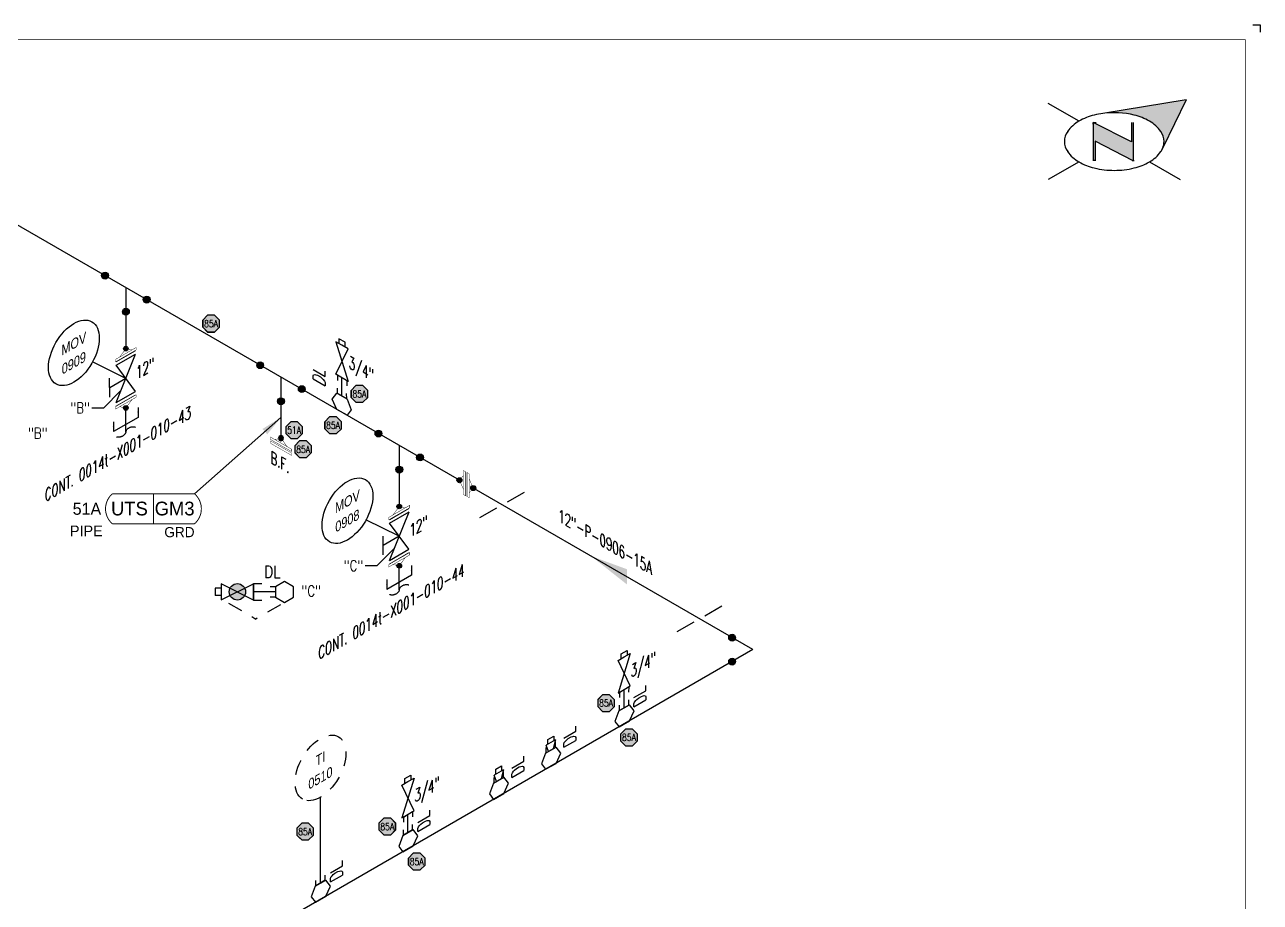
# Model space of a CAD drawing. Header units: inches. Extents: x 0 to 17.2, y 0 to 11.2.
# Drawn here: x 6.93 to 17.25, y 3.92 to 11.25 of the extents above; entities that cross this region are included whole.
import ezdxf
from ezdxf.enums import TextEntityAlignment as Align

# ---------------------------------------------------------------- set-up
doc = ezdxf.new("R2010")
doc.units = ezdxf.units.IN
doc.header["$MEASUREMENT"] = 0
doc.linetypes.add('HIDDEN2', pattern=[0.1875, 0.125, -0.0625])
for name, color, linetype in [('3', 1, 'Continuous'), ('BORDER', 3, 'Continuous'), ('COMP', 1, 'Continuous'), ('Continuation', 7, 'Continuous'), ('DL', 20, 'Continuous'), ('FITTINGS', 4, 'Continuous'), ('FLOW', 1, 'Continuous'), ('PART_PCML', 7, 'Continuous'), ('PART_SelectedCML_UT', 132, 'Continuous'), ('PIPE-ANNO', 150, 'HIDDEN2'), ('TEXT', 7, 'Continuous'), ('UNAS.PIPE', 251, 'Continuous'), ('WELD POINTS', 41, 'Continuous'), ('Welds', 7, 'Continuous')]:
    doc.layers.add(name, color=color, linetype=linetype)
doc.layers.add('PIPE', color=7, linetype='Continuous', lineweight=30)
doc.styles.add('CMLPAS', font='')
doc.styles.add('ISO00', font='romand.shx', dxfattribs={"width": 0.85, "height": 0.05})
doc.styles.add('ISO30', font='simplex.shx', dxfattribs={"width": 0.85, "oblique": 30, "height": 0.075})
doc.styles.add('PART_Standard', font='romans', dxfattribs={"width": 0.8, "height": 0.09})
doc.styles.add('Richmond', font='arial.ttf')
doc.styles.add('SIMPLEX', font='ROMANS')
doc.styles.get("Standard").update_dxf_attribs({"font": 'arial.ttf'})
doc.styles.get('CMLPAS').set_extended_font_data('Cordia New')
doc.dimstyles.new('Richmond', dxfattribs={"dimtxt": 0.18, "dimasz": 0.18, "dimexe": 0.18, "dimexo": 0.0625, "dimgap": 0.09, "dimtad": 0, "dimtih": 1, "dimtoh": 1, "dimdec": 4, "dimzin": 0, "dimdsep": 46, "dimtxsty": 'Richmond', "dimcen": 0.09, "dimadec": 0, "dimazin": 0, "dimtfac": 1, "dimtdec": 4, "dimtofl": 0, "dimtmove": 0, "dimatfit": 3, "dimfxl": 1, "dimtolj": 1, "dimtzin": 0, "dimarcsym": 0})
doc.dimstyles.get("Standard").update_dxf_attribs({"dimtxt": 0.18, "dimasz": 0.18, "dimexe": 0.18, "dimexo": 0.0625, "dimgap": 0.09, "dimtad": 0, "dimtih": 1, "dimtoh": 1, "dimdec": 4, "dimzin": 0, "dimdsep": 46, "dimtxsty": 'Standard', "dimcen": 0.09, "dimadec": 0, "dimazin": 0, "dimtfac": 1, "dimtdec": 4, "dimtofl": 0, "dimtmove": 0, "dimatfit": 3, "dimfxl": 1, "dimtolj": 1, "dimtzin": 0, "dimarcsym": 0})

# ---------------------------------------------------------------- blocks, each defined once
blk = doc.blocks.new('north2')
at = {"layer": 'BORDER'}
for points in [[(-0.706, -0.767, -0.156851), (-0.679, -0.851, -0.095667), (-0.689, -0.905), (-0.495, -0.504), (-1.19, -0.617, -0.092194), (-0.928, -0.631, -0.072341), (-0.801, -0.681, -0.106617)], [(-0.938, -1.011), (-0.936, -1.009), (-0.936, -0.691), (-0.952, -0.691), (-0.952, -0.853), (-1.27, -0.691), (-1.27, -0.707), (-1.27, -1.012), (-1.254, -1.012), (-1.254, -0.849)]]:
    blk.add_hatch(color=7, dxfattribs=at).paths.add_polyline_path(points)
at = {"layer": 'BORDER', "color": 7}
for p, q in [((-0.495, -0.504), (-1.19, -0.617)), ((-0.495, -0.504), (-0.689, -0.905)), ((-1.389, -0.681), (-1.646, -0.533)), ((-1.27, -0.691), (-1.27, -1.012)), ((-0.952, -0.853), (-1.27, -0.691)), ((-1.27, -0.707), (-1.27, -0.691)), ((-1.262, -0.691), (-1.246, -0.691)), ((-0.952, -0.691), (-0.952, -0.853)), ((-0.936, -0.691), (-0.936, -1.012)), ((-0.936, -1.012), (-1.254, -0.849)), ((-1.254, -0.849), (-1.254, -1.012)), ((-1.389, -1.021), (-1.646, -1.169)), ((-1.26, -1.011), (-1.262, -1.009)), ((-0.928, -1.012), (-0.944, -1.012)), ((-0.801, -1.021), (-0.544, -1.169))]:
    blk.add_line(p, q, dxfattribs=at)
for centre, radius, start, end in [((-1.095, -1.329), 0.719, 97.6203, 103.4495), ((-1.095, -1.329), 0.719, 76.5505, 97.6203), ((-1.238, -0.944), 0.304, 120, 144.3429), ((-1.152, -1.093), 0.476, 103.4495, 120), ((-1.039, -1.093), 0.476, 60, 76.5505), ((-0.953, -0.944), 0.304, 35.6571, 60), ((-1.367, -0.851), 0.144, 144.3429, 180), ((-0.823, -0.851), 0.144, 360, 35.6571), ((-1.367, -0.851), 0.144, 180, 215.6571), ((-0.823, -0.851), 0.144, 324.3429, 337.5547), ((-0.823, -0.851), 0.144, 337.5796, 360), ((-1.238, -0.758), 0.304, 215.6571, 240), ((-1.152, -0.609), 0.476, 240, 256.5505), ((-1.039, -0.609), 0.476, 283.4495, 300), ((-0.953, -0.758), 0.304, 300, 324.3429), ((-1.095, -0.373), 0.719, 256.5505, 270), ((-1.095, -0.373), 0.719, 270, 283.4495)]:
    blk.add_arc(centre, radius, start, end, dxfattribs=at)
blk = doc.blocks.new('A$C6804a2e5')
blk.add_blockref('north2', (0, 0))
blk = doc.blocks.new('A$C860dd1f6')
at = {"layer": 'PIPE'}
blk.add_blockref('A$C6804a2e5', (0, 0), dxfattribs=at)
blk = doc.blocks.new('Border')
at = {"layer": 'BORDER', "const_width": 0.005}
blk.add_lwpolyline([(0.25, 0.25), (17.25, 0.25), (17.25, 11.25), (0.25, 11.25)], close=True, dxfattribs=at)
blk = doc.blocks.new('2_WELD_SINGLE_00')
at = {"linetype": 'ByBlock', "lineweight": -2}
h = blk.add_hatch(color=0, dxfattribs=at)
edge = h.paths.add_edge_path()
edge.add_arc((0, 0), 0.0286, 0, 360)
at = {"color": 0, "linetype": 'ByBlock', "lineweight": -2}
blk.add_circle((0, 0), 0.0286, dxfattribs=at)
blk = doc.blocks.new('*U119')
at = {"layer": 'WELD POINTS'}
for p, rotation in [((-0.174, 0.1), 60.00000000000003), ((0.174, -0.1), 149.9999999999998)]:
    blk.add_blockref('2_WELD_SINGLE_00', p, dxfattribs=dict(at, rotation=rotation))
blk.add_blockref('2_WELD_SINGLE_00', (0, -0.201), dxfattribs=at)
blk = doc.blocks.new('*U118')
at = {"layer": 'WELD POINTS'}
for p, rotation in [((-0.174, 0.1), 240), ((-0.174, -0.1), 30.00000000000024)]:
    blk.add_blockref('2_WELD_SINGLE_00', p, dxfattribs=dict(at, rotation=rotation))
blk = doc.blocks.new('AM9A04')
at = {"linetype": 'Continuous', "const_width": 0.01}
blk.add_lwpolyline([(0, -0.289), (0, 0.289), (-0.05, 0.318), (-0.05, -0.26)], close=True, dxfattribs=at)
at = {"const_width": 0.01}
blk.add_lwpolyline([(-0.05, -0.144), (-0.15, 0.087), (-0.05, 0.202)], dxfattribs=at)
blk = doc.blocks.new('A09')
at = {"layer": 'Welds'}
h = blk.add_hatch(color=256, dxfattribs=at)
h.dxf.hatch_style = 1
h.paths.add_polyline_path([(-0.03, 0, 1), (0.03, 0, 1)])
blk.add_circle((0, 0), 0.03, dxfattribs=at)
blk = doc.blocks.new('1_Text_330')
at = {"layer": 'TEXT', "style": 'PART_Standard', "oblique": 330, "width": 0.8}
blk.add_attdef('3/4"', (0, 0), '', height=0.09, rotation=330, dxfattribs=at)
blk = doc.blocks.new('*U111')
blk.add_wipeout([(-0.023, 0.113), (-0.023, 0.073), (-0.058, 0.033), (-0.023, -0.047), (-0.023, -0.087), (0.022, -0.113), (0.022, -0.073), (0.057, -0.033), (0.022, 0.047), (0.022, 0.087)])
at = {"linetype": 'Continuous', "const_width": 0.003}
blk.add_lwpolyline([(0.005, -0.103), (0.022, -0.113), (0.022, 0.087), (0.005, 0.097)], close=True, dxfattribs=at)
at = {"const_width": 0.003}
blk.add_lwpolyline([(0.022, 0.047), (0.057, -0.033), (0.022, -0.073)], dxfattribs=at)
at = {"xscale": 0.3466300616258731, "yscale": 0.3466300616258731, "zscale": 0.3466300616258731}
blk.add_blockref('AM9A04', (-0.006, 0.003), dxfattribs=at)
at = {"layer": 'Welds', "xscale": 0.7, "yscale": 0.7, "zscale": 0.7}
for p in [(-0.058, 0.033), (0.057, -0.033)]:
    blk.add_blockref('A09', p, dxfattribs=at)
blk = doc.blocks.new('4_SUPPORT_I-BEAM_30')
at = {"color": 0, "linetype": 'ByBlock', "lineweight": -2}
for p, q in [((-0.044, 0.025), (-0.186, 0.107)), ((0.186, -0.107), (0.044, -0.025))]:
    blk.add_line(p, q, dxfattribs=at)
blk = doc.blocks.new('3_VALVE_FLANGE_GATE_30')
at = {"color": 0, "linetype": 'ByBlock', "lineweight": -2}
blk.add_wipeout([(-0.162, -0.187), (-0.135, -0.172), (0, 0), (0.135, -0.016), (0.162, 0), (0.162, 0.187), (0.135, 0.172), (0, 0), (-0.135, 0.016), (-0.162, 0)], dxfattribs=at)
for p, q in [((0.135, 0.172), (-0.135, -0.172)), ((0.068, 0.195), (-0.068, 0.117)), ((0, 0), (0, 0.156)), ((0.135, 0.172), (0.135, -0.016)), ((0.162, 0.187), (0.162, 0)), ((-0.162, 0), (-0.162, -0.187)), ((-0.135, 0.016), (-0.135, -0.172)), ((0.135, -0.016), (-0.135, 0.016))]:
    blk.add_line(p, q, dxfattribs=at)
blk = doc.blocks.new('*U81')
blk.add_wipeout([(0.052, -0.03), (0.017, -0.07), (0.017, -0.11), (0, -0.1), (0, 0.1), (0.017, 0.09), (0.017, 0.05)]).dxf.layer = 'COMP'
at = {"layer": '3', "xscale": 0.65, "yscale": 0.65, "zscale": 0.65}
blk.add_blockref('A09', (0.052, -0.03), dxfattribs=at)
at = {"layer": 'COMP', "xscale": 0.3466300616258731, "yscale": 0.3466300616258731, "zscale": 0.3466300616258731, "rotation": 180}
blk.add_blockref('AM9A04', (0, 0), dxfattribs=at)
blk = doc.blocks.new('1_Text_30')
at = {"layer": 'TEXT', "style": 'PART_Standard', "oblique": 30, "width": 0.8}
blk.add_attdef('TEXT', (0, 0), '', height=0.09, rotation=30, dxfattribs=at)
blk = doc.blocks.new('1_ID-BUBBLE_INSTRUMENT_30')
at = {"color": 0, "linetype": 'ByBlock', "lineweight": -2}
blk.add_ellipse((0, 0), major_axis=(-0.15, -0.26), ratio=0.57735, dxfattribs=at)
at = {"color": 0, "linetype": 'ByBlock', "lineweight": -2, "oblique": 30}
for tag, p in [('INST.TYPE', (-0.019, 0.067)), ('NUM', (-0.019, -0.094))]:
    blk.add_attdef(tag, text='', height=0.075, rotation=30, dxfattribs=at).set_placement(p, align=Align.MIDDLE_CENTER)
blk = doc.blocks.new('1_Cont_0')
at = {"layer": 'Continuation', "style": 'PART_Standard', "width": 0.8}
blk.add_attdef('CONT', (0, 0), '', height=0.09, dxfattribs=at)
blk = doc.blocks.new('1_BREAK-PIPE_PIPE_00')
at = {"color": 0, "linetype": 'ByBlock', "lineweight": -2}
for centre, major_axis in [((0.03, -0.092), (0, 0.101)), ((-0.03, 0.092), (0, -0.101))]:
    blk.add_ellipse(centre, major_axis=major_axis, ratio=0.711978, start_param=0.427466, end_param=3.141593, dxfattribs=at)
blk = doc.blocks.new('1_Tilde_30')
at = {"layer": 'PIPE-ANNO', "xscale": -0.5000000000000001, "yscale": 0.5000000000000001, "zscale": 0.5000000000000001, "rotation": 114.4010914305396}
blk.add_blockref('1_BREAK-PIPE_PIPE_00', (0, 0), dxfattribs=at)
blk = doc.blocks.new('1_Cont_30')
at = {"layer": 'Continuation', "style": 'PART_Standard', "oblique": 30, "width": 0.8}
blk.add_attdef('CONT', (0, 0), '', height=0.09, rotation=30, dxfattribs=at)
blk = doc.blocks.new('2_SOCKET_SINGLE_00')
at = {"color": 0, "linetype": 'ByBlock', "lineweight": -2}
for p, q in [((0, -0.125), (0, 0.125)), ((0, 0.125), (0.125, 0.125)), ((0, -0.125), (0.125, -0.125))]:
    blk.add_line(p, q, dxfattribs=at)
blk = doc.blocks.new('DL_00')
at = {"layer": 'DL', "style": 'ISO00', "width": 0.85}
blk.add_text('DL', height=0.1, dxfattribs=at).set_placement((0, 0))
blk = doc.blocks.new('2_SOCKET_SINGLE_30')
at = {"color": 0, "linetype": 'ByBlock', "lineweight": -2}
for p, q in [((0, 0.063), (0.054, 0.094)), ((0, 0.063), (0, -0.063)), ((0, -0.063), (0.054, -0.031))]:
    blk.add_line(p, q, dxfattribs=at)
blk = doc.blocks.new('DL_Vert_330')
at = {"layer": 'DL', "style": 'ISO30', "oblique": 330, "width": 0.85}
blk.add_text('DL', height=0.1, rotation=90, dxfattribs=at).set_placement((0, 0))
blk = doc.blocks.new('O-let 1')
at = {"layer": 'FITTINGS', "linetype": 'ByBlock'}
for p, q in [((-0.044, -0.025), (0.044, 0.025)), ((0.083, -0.026), (0.044, 0.025)), ((-0.044, -0.025), (-0.077, -0.115)), ((0.044, -0.11), (0.083, -0.026)), ((-0.077, -0.115), (-0.043, -0.16)), ((-0.043, -0.16), (0.044, -0.11))]:
    blk.add_line(p, q, dxfattribs=at)
blk = doc.blocks.new('Bleeder Valve 3')
at = {"layer": 'FITTINGS', "linetype": 'ByBlock'}
for p, q in [((-0.026, 0.298), (0.025, 0.327)), ((0.025, 0.327), (0.025, 0.287)), ((0.051, 0.302), (-0.051, -0.03)), ((-0.051, 0.243), (0, 0.273)), ((0.051, 0.03), (-0.051, 0.243)), ((-0.026, 0.258), (-0.026, 0.298)), ((0, 0.273), (0.051, 0.302)), ((-0.051, -0.03), (0.051, 0.03))]:
    blk.add_line(p, q, dxfattribs=at)
blk = doc.blocks.new('Bleeder 3')
at = {"layer": 'PIPE', "linetype": 'Continuous'}
blk.add_line((0, 0.135), (0, 0.288), dxfattribs=at)
for name, p in [('Bleeder Valve 3', (0, 0.288)), ('O-let 1', (0, 0.135))]:
    blk.add_blockref(name, p)
blk = doc.blocks.new('O-let 2')
at = {"layer": 'FITTINGS', "linetype": 'ByBlock'}
for p, q in [((11.097, 20.379), (11.136, 20.431)), ((11.136, 20.295), (11.097, 20.379)), ((11.224, 20.38), (11.136, 20.431)), ((11.224, 20.38), (11.257, 20.291)), ((11.223, 20.245), (11.136, 20.295)), ((11.257, 20.291), (11.223, 20.245))]:
    blk.add_line(p, q, dxfattribs=at)
blk = doc.blocks.new('2_PLUG_PIPE_30')
at = {"color": 0, "linetype": 'ByBlock', "lineweight": -2}
blk.add_wipeout([(0, 0.023), (0, -0.023), (0.055, -0.013), (0.055, 0.004), (0.09, 0.024), (0.09, 0.08), (0.055, 0.06), (0.055, 0.077)], dxfattribs=at)
for p, q in [((0.055, 0.077), (0, 0.023)), ((0, 0.023), (0, -0.023)), ((0.09, 0.08), (0.055, 0.06)), ((0.055, 0.077), (0.055, -0.013)), ((0.055, 0.004), (0.09, 0.024)), ((0.09, 0.024), (0.09, 0.08)), ((0, -0.023), (0.055, -0.013))]:
    blk.add_line(p, q, dxfattribs=at)
blk = doc.blocks.new('1_ARROW_FLOW_30')
at = {"color": 0, "linetype": 'ByBlock'}
blk.add_solid([(-0.15, -0.15), (0.15, 0.087), (-0.15, -0.023)], dxfattribs=at)
blk = doc.blocks.new('Bleeder Valve 4')
at = {"layer": 'FITTINGS', "linetype": 'ByBlock'}
for p, q in [((0.026, 0.298), (-0.025, 0.327)), ((-0.025, 0.327), (-0.025, 0.287)), ((0, 0.273), (-0.051, 0.302)), ((-0.051, 0.302), (0.051, -0.03)), ((-0.051, 0.03), (0.051, 0.243)), ((0.051, 0.243), (0, 0.273)), ((0.026, 0.258), (0.026, 0.298)), ((0.051, -0.03), (-0.051, 0.03))]:
    blk.add_line(p, q, dxfattribs=at)
blk = doc.blocks.new('Bleeder 4')
at = {"layer": 'PIPE', "linetype": 'Continuous'}
blk.add_line((0, 0.135), (0, 0.288), dxfattribs=at)
for name, p in [('Bleeder Valve 4', (0, 0.288)), ('O-let 2', (-11.179, -20.27))]:
    blk.add_blockref(name, p)
blk = doc.blocks.new('DL_Vert_30')
at = {"layer": 'DL', "style": 'ISO30', "oblique": 30, "width": 0.85}
blk.add_text('DL', height=0.1, rotation=90, dxfattribs=at).set_placement((0, 0))
blk = doc.blocks.new('PART_PCML')
blk.add_hatch(color=0).paths.add_polyline_path([(-0.07, -0.029), (-0.029, -0.07), (0.029, -0.07), (0.07, -0.029), (0.07, 0.029), (0.029, 0.07), (-0.029, 0.07), (-0.07, 0.029)])
at = {"color": 7, "const_width": 0.009}
blk.add_lwpolyline([(-0.07, 0.029), (-0.029, 0.07), (0.029, 0.07), (0.07, 0.029), (0.07, -0.029), (0.029, -0.07), (-0.029, -0.07), (-0.07, -0.029), (-0.07, 0.029), (-0.029, 0.07)], dxfattribs=at)
at = {"color": 18, "true_color": 0x000000}
blk.add_lwpolyline([(-0.029, 0.07), (-0.07, 0.029), (-0.07, -0.029), (-0.029, -0.07), (0.029, -0.07), (0.07, -0.029), (0.07, 0.029), (0.029, 0.07)], close=True, dxfattribs=at)
at = {"color": 7, "true_color": 0xffffff, "style": 'SIMPLEX', "width": 0.8, "flags": 1}
for tag, p in [('CIRCUIT', (-0.094, 0.089)), ('DM', (-0.053, -0.133)), ('TYPE', (-0.075, -0.204))]:
    blk.add_attdef(tag, p, '', height=0.0586, dxfattribs=at)
at = {"color": 7, "true_color": 0xffffff, "style": 'SIMPLEX', "width": 0.8}
blk.add_attdef('DMDISP', text='', height=0.0586, dxfattribs=at).set_placement((0, 0), align=Align.MIDDLE_CENTER)
blk = doc.blocks.new('CMLPAS')
at = {"const_width": 0.008}
blk.add_lwpolyline([(0.063, 0.125, 0.454441), (0.063, -0.125), (0.75, -0.125, 0.454441), (0.75, 0.125)], format="xyb", close=True, dxfattribs=at)
blk.add_lwpolyline([(0.406, -0.125), (0.406, 0.125)], dxfattribs=at)
at = {"style": 'CMLPAS', "flags": 1}
for tag, p in [('STATE', (0.75, 0.623)), ('DL', (0.75, 0.482)), ('CIRCUIT', (0.75, 0.341)), ('SUBSINTERVAL(MONTHS)', (-0.025, -0.335)), ('OLD_ID', (0.75, -0.337)), ('OLD_NDE', (0.75, -0.478)), ('OLD_ENTY', (0.741, -0.636)), ('SIZE', (0.747, -0.761)), ('SPEC', (0.747, -0.902)), ('JUSTIFY', (0.747, -1.043)), ('COMMENTS', (0.747, -1.185)), ('OLD_ASSET', (0.75, -1.326)), ('SCHED', (0.737, -1.469)), ('NOM_THICK', (0.752, -1.61)), ('CORR_ALLOW', (0.763, -1.745)), ('TML_STATUS', (0.772, -1.878)), ('FLOW_ORDER', (0.778, -2.13))]:
    blk.add_attdef(tag, text='', height=0.1, dxfattribs=at).set_placement(p, align=Align.MIDDLE_RIGHT)
at = {"style": 'CMLPAS'}
for tag, height, p in [('CHILD', 0.25, (0.75, 0.269)), ('###', 0.115, (0.75, 0.002)), ('ACCESS', 0.085, (0.75, -0.195))]:
    blk.add_attdef(tag, text='', height=height, dxfattribs=at).set_placement(p, align=Align.MIDDLE_RIGHT)
at = {"color": 152, "style": 'CMLPAS'}
for tag, height, p in [('SPECIAL', 0.085, (0.405, 0.19)), ('DM-TYPE', 0.1, (-0.03, 0)), ('COMP', 0.09, (-0.017, -0.185))]:
    blk.add_attdef(tag, text='', height=height, dxfattribs=at).set_placement(p, align=Align.MIDDLE_RIGHT)
at = {"style": 'CMLPAS'}
blk.add_attdef('NDE', text='', height=0.115, dxfattribs=at).set_placement((0.206, 0.002), align=Align.MIDDLE_CENTER)
blk = doc.blocks.new('*U104')
at = {"color": 20, "linetype": 'ByBlock', "ltscale": 0.7}
blk.add_line((0.103, 0.122), (-0.103, 0.003), dxfattribs=at)
for points in [[(0.103, 0.204), (0.103, 0.122)], [(-0.103, 0.086), (-0.103, 0.003)]]:
    blk.add_leader(points, dimstyle='Richmond', override={"dimasz": 0.04, "dimgap": 0.09, "dimtad": 0}, dxfattribs=at)

msp = doc.modelspace()

# ---------------------------------------------------------------- hatches: boundary and pattern name
at = {"layer": 'UNAS.PIPE'}
h = msp.add_hatch(color=256, dxfattribs=at)
h.dxf.hatch_style = 1
edge = h.paths.add_edge_path()
edge.add_arc((8.705, 6.511), 0.0685, 0, 360)

# ---------------------------------------------------------------- linework, layer by layer
for p, q in [((17.188, 11.25), (17.25, 11.25)), ((17.25, 11.25), (17.25, 11.188))]:
    msp.add_line(p, q)
at = {"layer": 'PIPE'}
for p, q in [((13.012, 6.028), (6.144, 9.993)), ((7.773, 9.053), (7.773, 8.543)), ((9.069, 8.305), (9.069, 7.794)), ((10.057, 7.734), (10.057, 7.224)), ((13.012, 6.028), (8.804, 3.599)), ((9.399, 4.078), (9.399, 4.795))]:
    msp.add_line(p, q, dxfattribs=at)
at = {"layer": 'PIPE-ANNO'}
for p in [(8.63, 6.417), (9.064, 6.403)]:
    msp.add_line(p, (8.859, 6.284), dxfattribs=at)
at = {"layer": 'UNAS.PIPE'}
for p, q in [((7.773, 7.847), (7.773, 8.483)), ((10.057, 6.528), (10.057, 7.164)), ((8.52, 6.542), (8.52, 6.48)), ((8.57, 6.542), (8.52, 6.542)), ((8.57, 6.48), (8.52, 6.48))]:
    msp.add_line(p, q, dxfattribs=at)
at = {"layer": 'UNAS.PIPE', "linetype": 'ByBlock'}
for p, q in [((8.57, 6.579), (8.57, 6.511)), ((8.57, 6.443), (8.84, 6.579)), ((8.84, 6.442), (8.57, 6.579)), ((8.57, 6.511), (8.57, 6.443)), ((8.84, 6.579), (8.84, 6.442))]:
    msp.add_line(p, q, dxfattribs=at)
at = {"layer": 'UNAS.PIPE', "linetype": 'Continuous'}
for p, q in [((9.022, 6.51), (8.84, 6.51)), ((9.098, 6.597), (9.022, 6.553)), ((9.022, 6.553), (9.022, 6.466)), ((9.173, 6.553), (9.098, 6.597)), ((9.173, 6.466), (9.173, 6.553)), ((9.022, 6.466), (9.098, 6.422)), ((9.098, 6.422), (9.173, 6.466))]:
    msp.add_line(p, q, dxfattribs=at)
at = {"layer": 'UNAS.PIPE'}
msp.add_circle((8.705, 6.511), 0.0685, dxfattribs=at)

# ---------------------------------------------------------------- block references
for name, p in [('1_Tilde_30', (7.773, 7.847)), ('DL_00', (8.927, 6.629)), ('1_Tilde_30', (10.057, 6.528))]:
    msp.add_blockref(name, p)
at = {"layer": 'BORDER'}
for name, p in [('Border', (-0.125, -0.125)), ('A$C860dd1f6', (17.125, 11.125))]:
    msp.add_blockref(name, p, dxfattribs=at)
at = {"layer": 'Continuation'}
for p, values in [((7.309, 8.003), {'CONT': '"B"'}), ((6.955, 7.792), {'CONT': '"B"'}), ((9.593, 6.684), {'CONT': '"C"'}), ((9.24, 6.473), {'CONT': '"C"'})]:
    msp.add_blockref('1_Cont_0', p, dxfattribs=at).add_auto_attribs(values)
at = {"layer": 'DL'}
for name, p in [('DL_Vert_30', (9.437, 8.219)), ('DL_Vert_330', (12.118, 5.594)), ('DL_Vert_330', (11.531, 5.255)), ('DL_Vert_330', (11.097, 5.004)), ('DL_Vert_330', (10.313, 4.551)), ('DL_Vert_330', (9.582, 4.13))]:
    msp.add_blockref(name, p, dxfattribs=at)
at = {"layer": 'FITTINGS'}
for name, p in [('Bleeder 4', (9.578, 8.011)), ('Bleeder 3', (11.936, 5.407)), ('Bleeder 3', (10.13, 4.364)), ('O-let 1', (9.399, 4.078))]:
    msp.add_blockref(name, p, dxfattribs=at)
for p, xscale, yscale, zscale, rotation in [((9.579, 8.299), 0.713168504377533, 0.713168504377533, 0.713168504377533, 240.0047239548921), ((9.579, 8.146), 0.7131685043775329, 0.7131685043775329, 0.7131685043775329, 60.00472395489211), ((11.935, 5.694), -0.713168504377533, 0.713168504377533, 0.713168504377533, 119.9952760451079), ((11.935, 5.542), -0.7131685043775329, 0.7131685043775329, 0.7131685043775329, 299.9952760451079), ((10.13, 4.652), -0.713168504377533, 0.713168504377533, 0.713168504377533, 119.9952760451079), ((10.13, 4.5), -0.7131685043775329, 0.7131685043775329, 0.7131685043775329, 299.9952760451079), ((9.399, 4.078), -0.7131685043775329, 0.7131685043775329, 0.7131685043775329, 299.9952760451079)]:
    msp.add_blockref('2_SOCKET_SINGLE_30', p, dxfattribs=dict(at, xscale=xscale, yscale=yscale, zscale=zscale, rotation=rotation))
at = {"layer": 'FITTINGS', "xscale": -1}
for name, p in [('4_SUPPORT_I-BEAM_30', (12.565, 6.286)), ('O-let 2', (22.503, -15.217)), ('O-let 2', (22.068, -15.468))]:
    msp.add_blockref(name, p, dxfattribs=at)
at = {"layer": 'FLOW', "xscale": -1}
msp.add_blockref('1_ARROW_FLOW_30', (11.809, 6.723), dxfattribs=at)
at = {"layer": 'PART_PCML', "color": 13}
for p in [(8.485, 8.752), (9.724, 8.165), (9.504, 7.903), (11.785, 5.581), (11.976, 5.294), (9.271, 4.508), (9.957, 4.55), (10.203, 4.257)]:
    msp.add_blockref('PART_PCML', p, dxfattribs=at).add_auto_attribs({'DMDISP': '85A'})
at = {"layer": 'PART_SelectedCML_UT'}
msp.add_blockref('CMLPAS', (7.597, 7.205), dxfattribs=at).add_auto_attribs({'###': 'GM3', 'NDE': 'UTS', 'DM-TYPE': '51A', 'COMP': 'PIPE', 'ACCESS': 'GRD'})
at = {"layer": 'PIPE-ANNO'}
msp.add_blockref('1_ID-BUBBLE_INSTRUMENT_30', (9.399, 5.04), dxfattribs=at).add_auto_attribs({'INST.TYPE': 'TI', 'NUM': '0510'})
at = {"layer": 'TEXT'}
for name, p, values in [('1_Text_330', (9.635, 8.383), {'3/4"': '3/4"'}), ('1_Text_330', (11.385, 7.103), {'3/4"': '12"-P-0906-15A'}), ('1_Text_30', (11.991, 5.792), {'TEXT': '3/4"'}), ('1_Text_30', (10.185, 4.75), {'TEXT': '3/4"'})]:
    msp.add_blockref(name, p, dxfattribs=at).add_auto_attribs(values)
at = {"layer": 'UNAS.PIPE'}
for p, xscale, yscale, zscale, rotation in [((8.84, 6.511), 0.5501303242518113, 0.5501303242518113, 0.5501303242518113, 0.004723955076409252), ((9.022, 6.51), 0.3495549157099916, 0.3495549157099916, 0.3495549157099916, 180)]:
    msp.add_blockref('2_SOCKET_SINGLE_00', p, dxfattribs=dict(at, xscale=xscale, yscale=yscale, zscale=zscale, rotation=rotation))
at = {"layer": 'WELD POINTS'}
for name, p in [('*U119', (7.773, 9.053)), ('*U119', (9.069, 8.305)), ('*U119', (10.057, 7.734)), ('*U118', (13.012, 6.028))]:
    msp.add_blockref(name, p, dxfattribs=at)

# ---------------------------------------------------------------- next in the draw order: block references
at = {"layer": 'COMP'}
msp.add_blockref('*U111', (10.618, 7.411), dxfattribs=at)
at = {"layer": 'FITTINGS', "xscale": -1, "rotation": 300.0000000000001}
for p in [(11.323, 5.188), (10.888, 4.938)]:
    msp.add_blockref('2_PLUG_PIPE_30', p, dxfattribs=at)
at = {"layer": 'UNAS.PIPE', "yscale": -1, "rotation": 299.9999999999999}
for p in [(7.773, 8.295), (10.057, 6.976)]:
    msp.add_blockref('3_VALVE_FLANGE_GATE_30', p, dxfattribs=at)

# ---------------------------------------------------------------- next in the draw order: wipeouts: each hides what was drawn before it
msp.add_wipeout([(8.982, 7.804), (9.017, 7.784), (9.069, 7.794), (9.121, 7.724), (9.156, 7.704), (9.156, 7.652), (9.121, 7.672), (9.069, 7.702), (9.017, 7.732), (8.982, 7.752)]).dxf.layer = 'COMP'

# ---------------------------------------------------------------- next in the draw order: linework, layer by layer
at = {"layer": 'COMP', "linetype": 'Continuous', "const_width": 0.003}
msp.add_lwpolyline([(9.156, 7.672), (9.156, 7.652), (8.982, 7.752), (8.982, 7.772)], close=True, dxfattribs=at)

# ---------------------------------------------------------------- next in the draw order: block references
at = {"layer": 'COMP', "ltscale": 0.65, "rotation": 120.0000000000001}
for p in [(7.773, 8.483), (10.057, 7.164)]:
    msp.add_blockref('*U81', p, dxfattribs=at)
at = {"layer": 'COMP', "xscale": -0.3466300616258731, "yscale": 0.3466300616258731, "zscale": 0.3466300616258731, "rotation": 60.00000000000002}
msp.add_blockref('AM9A04', (9.069, 7.734), dxfattribs=at)
at = {"layer": 'FITTINGS', "xscale": -1}
msp.add_blockref('4_SUPPORT_I-BEAM_30', (10.917, 7.238), dxfattribs=at)
at = {"layer": 'FITTINGS', "xscale": -0.7131685043775329, "yscale": 0.7131685043775329, "zscale": 0.7131685043775329, "rotation": 299.9952760451079}
for p in [(11.323, 5.188), (10.888, 4.938)]:
    msp.add_blockref('2_SOCKET_SINGLE_30', p, dxfattribs=at)
at = {"layer": 'PART_PCML', "color": 96}
msp.add_blockref('PART_PCML', (9.179, 7.862), dxfattribs=at).add_auto_attribs({'DMDISP': '51A'})
at = {"layer": 'PART_PCML', "color": 13}
msp.add_blockref('PART_PCML', (9.254, 7.703), dxfattribs=at).add_auto_attribs({'DMDISP': '85A'})
at = {"layer": 'TEXT'}
msp.add_blockref('1_Text_330', (8.981, 7.59), dxfattribs=at).add_auto_attribs({'3/4"': 'B.F.'})
at = {"layer": 'UNAS.PIPE'}
for p, values in [((7.339, 8.508), {'INST.TYPE': 'MOV', 'NUM': '0909'}), ((9.624, 7.189), {'INST.TYPE': 'MOV', 'NUM': '0908'})]:
    msp.add_blockref('1_ID-BUBBLE_INSTRUMENT_30', p, dxfattribs=at).add_auto_attribs(values)
at = {"layer": 'Welds', "xscale": -0.7, "yscale": 0.7, "zscale": 0.7, "rotation": 60.00000000000002}
msp.add_blockref('A09', (9.069, 7.794), dxfattribs=at)

# ---------------------------------------------------------------- next in the draw order: leaders
at = {"layer": 'PART_SelectedCML_UT'}
msp.add_leader([(9.069, 7.969), (8.347, 7.33)], dimstyle='Standard', dxfattribs=at)

# ---------------------------------------------------------------- next in the draw order: wipeouts: each hides what was drawn before it
for points in [[(7.773, 8.048), (7.721, 8.058), (7.686, 8.038), (7.686, 8.058), (7.859, 8.158), (7.859, 8.138), (7.825, 8.118)], [(10.057, 6.729), (10.005, 6.739), (9.971, 6.719), (9.971, 6.739), (10.144, 6.839), (10.144, 6.819), (10.109, 6.799)]]:
    msp.add_wipeout(points).dxf.layer = 'UNAS.PIPE'

# ---------------------------------------------------------------- next in the draw order: hatches: boundary and pattern name
at = {"layer": 'UNAS.PIPE'}
h = msp.add_hatch(color=256, dxfattribs=at)
h.dxf.hatch_style = 1
h.paths.add_polyline_path([(7.792, 8.048, 1), (7.753, 8.048, 1)])
h = msp.add_hatch(color=256, dxfattribs=at)
h.dxf.hatch_style = 1
h.paths.add_polyline_path([(10.077, 6.729, 1), (10.038, 6.729, 1)])

# ---------------------------------------------------------------- next in the draw order: linework, layer by layer
for p, q in [((7.773, 8.295), (7.495, 8.432)), ((10.057, 6.976), (9.779, 7.113))]:
    msp.add_line(p, q, dxfattribs=at)
for points in [[(7.732, 8.194), (7.586, 8.047), (7.488, 8.047)], [(10.017, 6.875), (9.87, 6.728), (9.772, 6.728)]]:
    msp.add_lwpolyline(points, dxfattribs=at)
for centre in [(7.773, 8.048), (10.057, 6.729)]:
    msp.add_circle(centre, 0.0195, dxfattribs=at)

# ---------------------------------------------------------------- next in the draw order: block references
for p, values in [((7.096, 7.261), {'CONT': 'CONT. 0014t-X001-010-43'}), ((9.381, 5.942), {'CONT': 'CONT. 0014t-X001-010-44'})]:
    msp.add_blockref('1_Cont_30', p).add_auto_attribs(values)
at = {"layer": 'DL'}
for p in [(7.773, 7.847), (10.057, 6.528)]:
    msp.add_blockref('*U104', p, dxfattribs=at)
at = {"layer": 'TEXT'}
ref = msp.add_blockref('1_Text_30', (7.859, 8.283), dxfattribs=at)
ref.add_attrib('TEXT', '12"', (7.859, 8.283), dxfattribs={"layer": 'UNAS.PIPE', "height": 0.09, "rotation": 30, "style": 'PART_Standard', "oblique": 30, "width": 0.8})
ref = msp.add_blockref('1_Text_30', (10.143, 6.964), dxfattribs=at)
ref.add_attrib('TEXT', '12"', (10.143, 6.964), dxfattribs={"layer": 'UNAS.PIPE', "height": 0.09, "rotation": 30, "style": 'PART_Standard', "oblique": 30, "width": 0.8})
at = {"layer": 'UNAS.PIPE', "xscale": 0.3466300616258731, "yscale": 0.3466300616258731, "zscale": 0.3466300616258731, "rotation": 120.0000000000002}
for p in [(7.773, 8.108), (10.057, 6.789)]:
    msp.add_blockref('AM9A04', p, dxfattribs=at)

doc.saveas('drawing.dxf')
